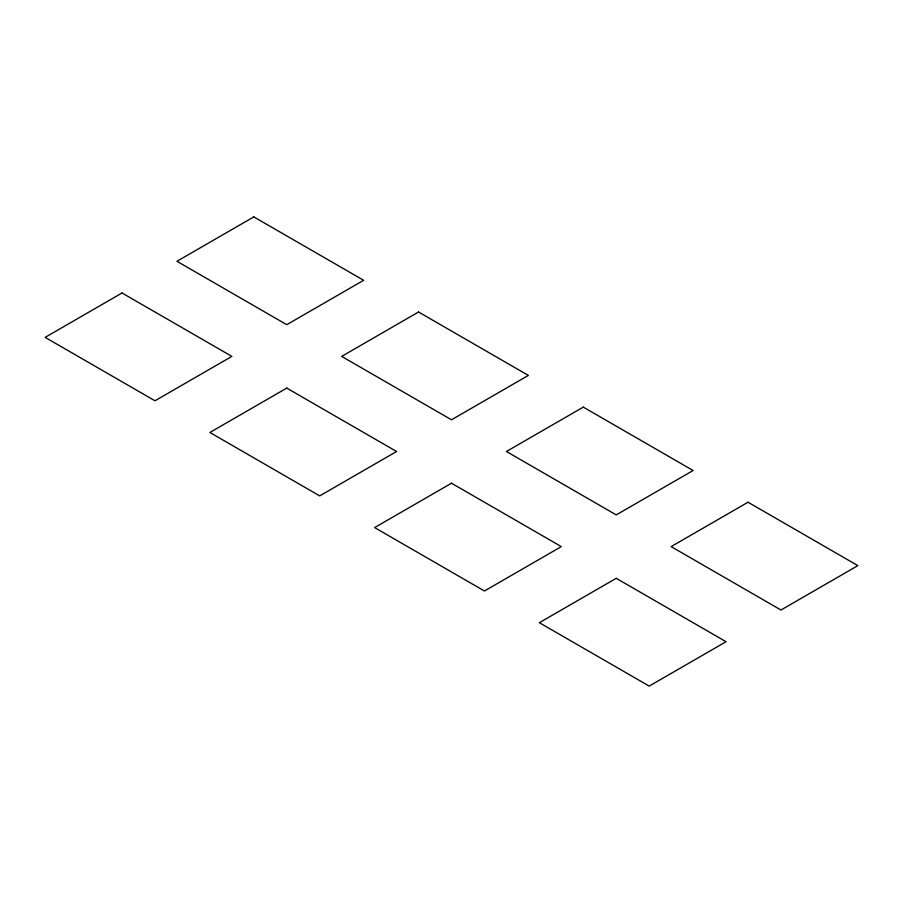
<?xml version="1.0" encoding="UTF-8"?>
<svg xmlns="http://www.w3.org/2000/svg" width="903" height="903" viewBox="0 0 903 903"><rect width="100%" height="100%" fill="white"/><g stroke="black" fill="none" stroke-linecap="round" stroke-linejoin="round"><path stroke-width="1.35" d="M122.029 292.978L45.15 337.372L154.977 400.774L231.857 356.392L122.029 292.978M253.811 216.901L176.943 261.283L286.759 324.685L363.638 280.302L253.811 216.901M286.759 388.098L209.891 432.481L319.707 495.882L396.586 451.5L286.759 388.098M418.552 312.009L341.673 356.392L451.5 419.793L528.379 375.411L418.552 312.009M451.5 483.207L374.621 527.589L484.448 590.991L561.327 546.608L451.5 483.207M583.293 407.118L506.414 451.5L616.241 514.902L693.109 470.519L583.293 407.118M616.241 578.315L539.362 622.698L649.189 686.099L726.057 641.717L616.241 578.315M748.023 502.226L671.143 546.608L780.971 610.022L857.85 565.628L748.023 502.226"/></g></svg>
